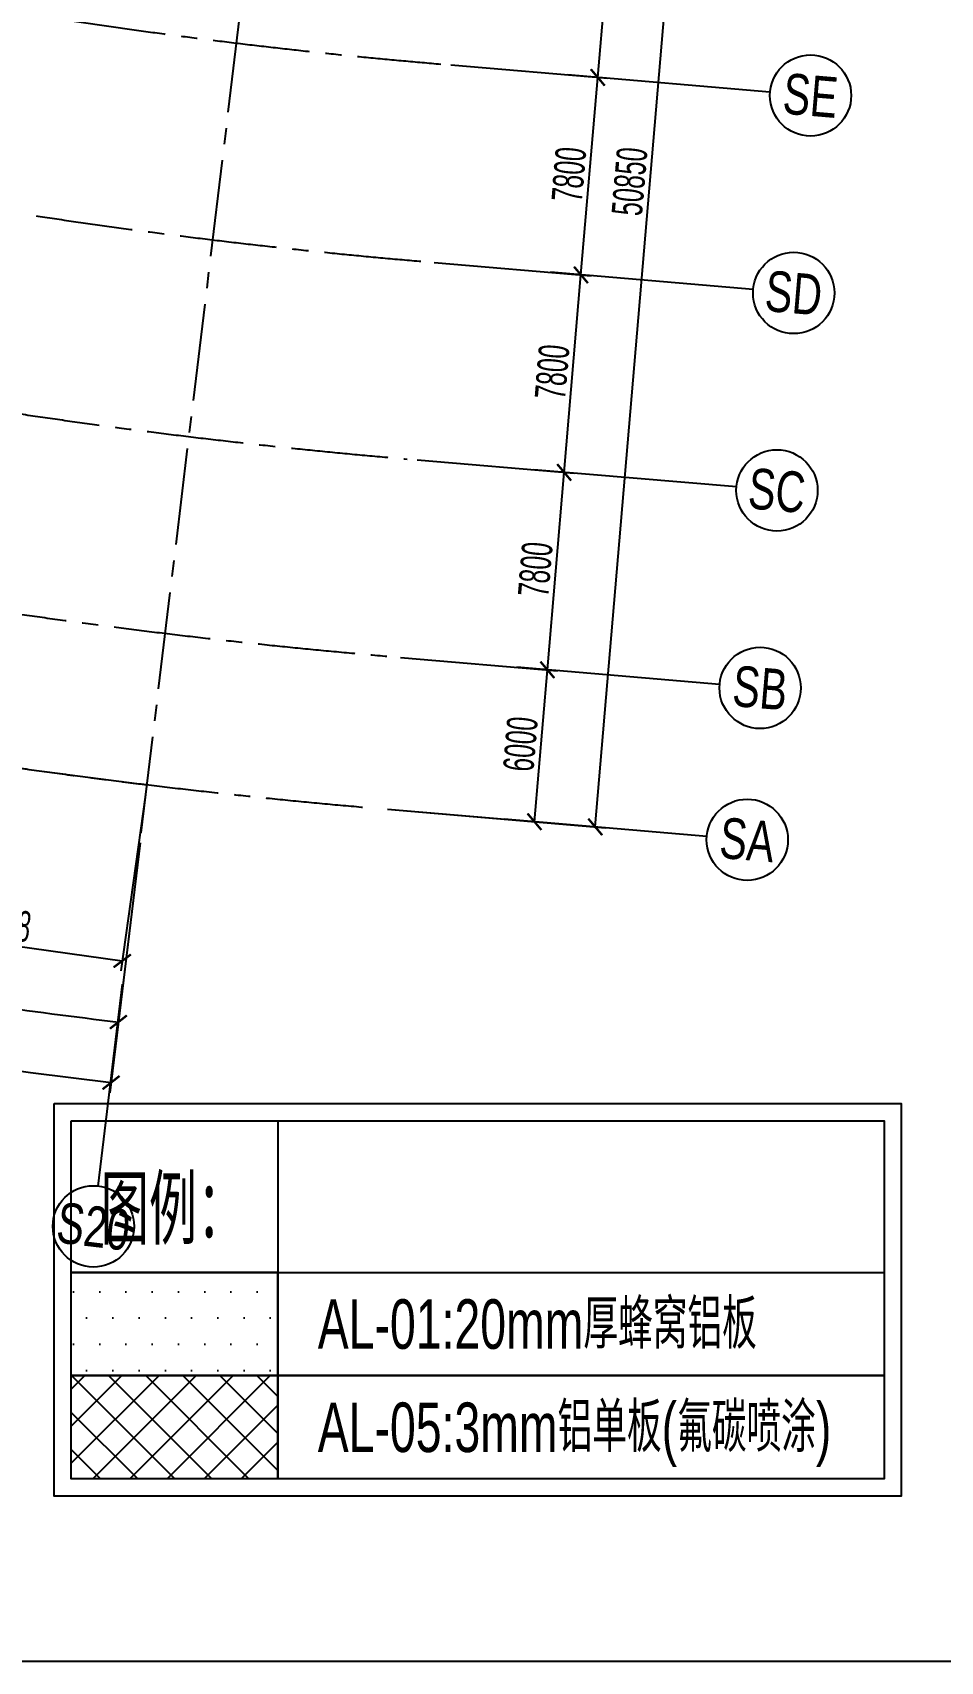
# Model space of a CAD drawing. Extents: x -668578 to 2331563, y -1202445 to 1620273.
# Drawn here: x 1403637 to 1439350, y -358 to 63750 of the extents above; entities that cross this region are included whole.
import ezdxf
from ezdxf.enums import TextEntityAlignment as Align

# ---------------------------------------------------------------- set-up
doc = ezdxf.new("R2010")
doc.units = 0
doc.linetypes.add('CENTER2', pattern=[28.575, 19.05, -3.175, 3.175, -3.175])
doc.layers.get('0').update_dxf_attribs({"color": 8})
doc.layers.get('Defpoints').update_dxf_attribs({"color": 8})
for name, color, linetype in [('#填充层', 8, 'Continuous'), ('#文字', 8, 'Continuous'), ('#标注', 8, 'Continuous'), ('#轴线', 8, 'CENTER2'), ('C-SHET-SHBD', 8, 'Continuous'), ('dim', 8, 'Continuous')]:
    doc.layers.add(name, color=color, linetype=linetype)
doc.styles.add('#文字', font='jrs.shx', dxfattribs={"width": 0.7, "bigfont": 'hztxt.shx'})
doc.styles.add('JHZX', font='jrs.shx', dxfattribs={"width": 0.6, "bigfont": 'jhz.shx'})
doc.styles.add('XD2008', font='xd-hzs.shx', dxfattribs={"width": 0.7, "bigfont": 'xd-hztxt.shx'})
doc.dimstyles.new('JZBZ-400', dxfattribs={"dimscale": 400, "dimtxt": 3, "dimasz": 1.5, "dimexe": 1, "dimexo": 1, "dimgap": 0.5, "dimtad": 1, "dimdec": 0, "dimdsep": 46, "dimtxsty": 'JHZX', "dimblk1": 'ARCHTICK', "dimblk2": 'ARCHTICK', "dimsah": 1, "dimcen": 0, "dimclrd": 1, "dimclre": 1, "dimclrt": 2, "dimazin": 2, "dimtfac": 1, "dimtdec": 0, "dimtix": 1, "dimtmove": 0, "dimatfit": 3, "dimfxl": 0, "dimtolj": 1, "dimlwd": -1, "dimlwe": -1, "dimarcsym": 0})

# ---------------------------------------------------------------- blocks, each defined once
blk = doc.blocks.new('_ARCHTICK')
at = {"color": 0, "linetype": 'ByBlock', "const_width": 0.15}
blk.add_lwpolyline([(-0.5, -0.5), (0.5, 0.5)], dxfattribs=at)
blk = doc.blocks.new('*D2939')
at = {"layer": '#标注', "ltscale": 300, "transparency": 16777216}
for p, q in [((-1773, -1481), (-9342, -7863)), ((165914, -92056), (164727, -101884))]:
    blk.add_line(p, q, dxfattribs=at)
blk.add_arc((197092, 166179), 269610, 220.13382, 263.11563, dxfattribs=at)
at = {"layer": 'Defpoints', "color": 0, "ltscale": 300, "transparency": 16777216}
for p in [(197092, 166179), (-1467, -1224), (40380, -53208), (165962, -91659)]:
    blk.add_point(p, dxfattribs=at)
at = {"layer": '#标注', "ltscale": 300, "transparency": 16777216, "xscale": 600, "yscale": 600, "zscale": 600}
for p, rotation in [((-9036, -7605), 130.1338192809485), ((164775, -101487), 353.1156299250187)]:
    blk.add_blockref('_ARCHTICK', p, dxfattribs=dict(at, rotation=rotation))
at = {"layer": '#标注', "ltscale": 300, "transparency": 16777216, "insert": (69342, -70334), "char_height": 1200, "attachment_point": 5, "rotation": 331.62472, "style": 'JHZX'}
blk.add_mtext('\\A1;42.98°', dxfattribs=at)
blk = doc.blocks.new('*D2966')
at = {"layer": '#标注', "ltscale": 300, "transparency": 16777216}
for p, q in [((155745, -90624), (154553, -98028)), ((165914, -92056), (165015, -99502))]:
    blk.add_line(p, q, dxfattribs=at)
blk.add_arc((197092, 166179), 267210, 260.85343, 263.11563, dxfattribs=at)
at = {"layer": 'Defpoints', "color": 0, "ltscale": 300, "transparency": 16777216}
for p in [(197092, 166179), (155808, -90229), (165962, -91659), (158092, -98170)]:
    blk.add_point(p, dxfattribs=at)
at = {"layer": '#标注', "ltscale": 300, "transparency": 16777216, "xscale": 600, "yscale": 600, "zscale": 600}
for p, rotation in [((154616, -97633), 170.8534291851971), ((165063, -99104), 353.1156299250185)]:
    blk.add_blockref('_ARCHTICK', p, dxfattribs=dict(at, rotation=rotation))
at = {"layer": '#标注', "ltscale": 300, "transparency": 16777216, "insert": (159944, -97628), "char_height": 1200, "attachment_point": 5, "rotation": 351.98453, "style": 'JHZX'}
blk.add_mtext('\\A1;2.26°', dxfattribs=at)
blk = doc.blocks.new('*D2975')
at = {"layer": '#标注', "ltscale": 300, "transparency": 16777216}
for p, q in [((179960, -40061), (188529, -40789)), ((183823, -91423), (188130, -40755)), ((175652, -90728), (184221, -91457))]:
    blk.add_line(p, q, dxfattribs=at)
at = {"layer": 'Defpoints', "color": 0, "ltscale": 300, "transparency": 16777216}
for p in [(179561, -40027), (188130, -40755), (175254, -90694)]:
    blk.add_point(p, dxfattribs=at)
at = {"layer": '#标注', "ltscale": 300, "transparency": 16777216, "xscale": 600, "yscale": 600, "zscale": 600}
for p, rotation in [((188130, -40755), 85.14058418481615), ((183823, -91423), 265.1405841848161)]:
    blk.add_blockref('_ARCHTICK', p, dxfattribs=dict(at, rotation=rotation))
at = {"layer": '#标注', "ltscale": 300, "transparency": 16777216, "insert": (185179, -66021), "char_height": 1200, "attachment_point": 5, "rotation": 85.14058, "style": 'JHZX'}
blk.add_mtext('\\A1;50850', dxfattribs=at)
blk = doc.blocks.new('*D2951')
at = {"layer": '#标注', "ltscale": 300, "transparency": 16777216}
for p, q in [((176160, -84750), (182338, -85275)), ((181431, -91219), (181940, -85241)), ((175652, -90728), (181830, -91253))]:
    blk.add_line(p, q, dxfattribs=at)
at = {"layer": 'Defpoints', "color": 0, "ltscale": 300, "transparency": 16777216}
for p in [(175762, -84716), (181940, -85241), (175254, -90694)]:
    blk.add_point(p, dxfattribs=at)
at = {"layer": '#标注', "ltscale": 300, "transparency": 16777216, "xscale": 600, "yscale": 600, "zscale": 600}
for p, rotation in [((181940, -85241), 85.14058418481497), ((181431, -91219), 265.1405841848149)]:
    blk.add_blockref('_ARCHTICK', p, dxfattribs=dict(at, rotation=rotation))
at = {"layer": '#标注', "ltscale": 300, "transparency": 16777216, "insert": (180888, -88162), "char_height": 1200, "attachment_point": 5, "rotation": 85.14058, "style": 'JHZX'}
blk.add_mtext('\\A1;6000', dxfattribs=at)
blk = doc.blocks.new('*D2952')
at = {"layer": '#标注', "ltscale": 300, "transparency": 16777216}
for p, q in [((176821, -76978), (182999, -77503)), ((181940, -85241), (182600, -77469)), ((176160, -84750), (182338, -85275))]:
    blk.add_line(p, q, dxfattribs=at)
at = {"layer": 'Defpoints', "color": 0, "ltscale": 300, "transparency": 16777216}
for p in [(176423, -76944), (182600, -77469), (175762, -84716)]:
    blk.add_point(p, dxfattribs=at)
at = {"layer": '#标注', "ltscale": 300, "transparency": 16777216, "xscale": 600, "yscale": 600, "zscale": 600}
for p, rotation in [((182600, -77469), 85.14058418481686), ((181940, -85241), 265.1405841848168)]:
    blk.add_blockref('_ARCHTICK', p, dxfattribs=dict(at, rotation=rotation))
at = {"layer": '#标注', "ltscale": 300, "transparency": 16777216, "insert": (181473, -81287), "char_height": 1200, "attachment_point": 5, "rotation": 85.14058, "style": 'JHZX'}
blk.add_mtext('\\A1;7800', dxfattribs=at)
blk = doc.blocks.new('*D2953')
at = {"layer": '#标注', "ltscale": 300, "transparency": 16777216}
for p, q in [((177482, -69206), (183660, -69731)), ((182600, -77469), (183261, -69697)), ((176821, -76978), (182999, -77503))]:
    blk.add_line(p, q, dxfattribs=at)
at = {"layer": 'Defpoints', "color": 0, "ltscale": 300, "transparency": 16777216}
for p in [(177083, -69172), (183261, -69697), (176423, -76944)]:
    blk.add_point(p, dxfattribs=at)
at = {"layer": '#标注', "ltscale": 300, "transparency": 16777216, "xscale": 600, "yscale": 600, "zscale": 600}
for p, rotation in [((183261, -69697), 85.1405841848153), ((182600, -77469), 265.1405841848153)]:
    blk.add_blockref('_ARCHTICK', p, dxfattribs=dict(at, rotation=rotation))
at = {"layer": '#标注', "ltscale": 300, "transparency": 16777216, "insert": (182134, -73515), "char_height": 1200, "attachment_point": 5, "rotation": 85.14058, "style": 'JHZX'}
blk.add_mtext('\\A1;7800', dxfattribs=at)
blk = doc.blocks.new('*D2954')
at = {"layer": '#标注', "ltscale": 300, "transparency": 16777216}
for p, q in [((178143, -61434), (184320, -61959)), ((183261, -69697), (183922, -61925)), ((177482, -69206), (183660, -69731))]:
    blk.add_line(p, q, dxfattribs=at)
at = {"layer": 'Defpoints', "color": 0, "ltscale": 300, "transparency": 16777216}
for p in [(177744, -61400), (183922, -61925), (177083, -69172)]:
    blk.add_point(p, dxfattribs=at)
at = {"layer": '#标注', "ltscale": 300, "transparency": 16777216, "xscale": 600, "yscale": 600, "zscale": 600}
for p, rotation in [((183922, -61925), 85.14058418481672), ((183261, -69697), 265.1405841848167)]:
    blk.add_blockref('_ARCHTICK', p, dxfattribs=dict(at, rotation=rotation))
at = {"layer": '#标注', "ltscale": 300, "transparency": 16777216, "insert": (182794, -65743), "char_height": 1200, "attachment_point": 5, "rotation": 85.14058, "style": 'JHZX'}
blk.add_mtext('\\A1;7800', dxfattribs=at)
blk = doc.blocks.new('*D2955')
at = {"layer": '#标注', "ltscale": 300, "transparency": 16777216}
for p, q in [((178803, -53662), (184981, -54187)), ((183922, -61925), (184583, -54153)), ((178143, -61434), (184320, -61959))]:
    blk.add_line(p, q, dxfattribs=at)
at = {"layer": 'Defpoints', "color": 0, "ltscale": 300, "transparency": 16777216}
for p in [(178405, -53628), (184583, -54153), (177744, -61400)]:
    blk.add_point(p, dxfattribs=at)
at = {"layer": '#标注', "ltscale": 300, "transparency": 16777216, "xscale": 600, "yscale": 600, "zscale": 600}
for p, rotation in [((184583, -54153), 85.14058418481656), ((183922, -61925), 265.1405841848165)]:
    blk.add_blockref('_ARCHTICK', p, dxfattribs=dict(at, rotation=rotation))
at = {"layer": '#标注', "ltscale": 300, "transparency": 16777216, "insert": (183455, -57971), "char_height": 1200, "attachment_point": 5, "rotation": 85.14058, "style": 'JHZX'}
blk.add_mtext('\\A1;7800', dxfattribs=at)
blk = doc.blocks.new('*U2924')
at = {"linetype": 'ByBlock'}
blk.add_line((0, -20), (0, 0), dxfattribs=at)
blk.add_circle((0, -24), 4, dxfattribs=at)
at = {"color": 253, "linetype": 'ByBlock', "style": 'JHZX', "width": 0.75}
blk.add_attdef('AXES', text='', height=4, dxfattribs=at).set_placement((0, -24), align=Align.MIDDLE_CENTER)
blk = doc.blocks.new('*U2976')
at = {"linetype": 'ByBlock'}
blk.add_line((20, 0), (0, 0), dxfattribs=at)
blk.add_circle((24, 0), 4, dxfattribs=at)
at = {"color": 253, "linetype": 'ByBlock', "style": 'JHZX', "width": 0.75}
blk.add_attdef('AXES', text='', height=4, dxfattribs=at).set_placement((24, 0), align=Align.MIDDLE_CENTER)
blk = doc.blocks.new('*D3016')
at = {"layer": '#标注', "transparency": 16777216}
for p, q in [((1554, -79823), (577, -86758)), ((11632, -81243), (10656, -88177)), ((633, -86362), (10712, -87781))]:
    blk.add_line(p, q, dxfattribs=at)
at = {"layer": 'Defpoints', "color": 0, "transparency": 16777216}
for p in [(1609, -79427), (11688, -80847), (10712, -87781)]:
    blk.add_point(p, dxfattribs=at)
at = {"layer": '#标注', "transparency": 16777216, "xscale": 600, "yscale": 600, "zscale": 600}
for p, rotation in [((633, -86362), 171.9845309758425), ((10712, -87781), 351.9845309758425)]:
    blk.add_blockref('_ARCHTICK', p, dxfattribs=dict(at, rotation=rotation))
at = {"layer": '#标注', "transparency": 16777216, "insert": (5784, -86279), "char_height": 1200, "attachment_point": 5, "rotation": 351.98453, "style": 'JHZX'}
blk.add_mtext('\\A1;10178', dxfattribs=at)
blk = doc.blocks.new('A3文本框')
at = {"layer": 'Defpoints', "ltscale": 500}
blk.add_lwpolyline([(10, -10), (-420, -10), (-420, 297), (10, 297)], close=True, dxfattribs=at)
at = {"layer": 'C-SHET-SHBD', "style": 'XD2008', "width": 0.7}
for tag, height, p in [('子项名称', 4.5, (-37.489, 35.412)), ('图名', 4.5, (-37.489, 24.269)), ('比例', 3, (-56.3, 8.255)), ('MQJD-01', 3, (-13.245, 2.272))]:
    blk.add_attdef(tag, text='', height=height, dxfattribs=at).set_placement(p, align=Align.CENTER)
blk = doc.blocks.new('A$C6289ba5d')
at = {"layer": '#填充层', "ltscale": 5}
h = blk.add_hatch(dxfattribs=at)
h.set_pattern_fill('DOTS', color=256, scale=650)
h.set_pattern_definition([(0, (-224599.7, 1474296.4), (515.9375, 1031.875), [0, -1031.875])])
h.paths.add_polyline_path([(-32653, 8802), (-24528, 8802), (-24528, 4740), (-32653, 4740)])
h = blk.add_hatch(dxfattribs=at)
h.set_pattern_fill('ANTOTI', color=256, scale=650)
h.set_pattern_definition([(45, (-224599.7, 1474296.4), (-729.6458, 729.6458), []), (135, (-224599.7, 1474296.4), (-729.6458, -729.6458), [])])
h.paths.add_polyline_path([(-32653, 4740), (-24528, 4740), (-24528, 677), (-32653, 677)])
at = {"layer": '#标注'}
for points in [[(-32653, 8802), (-24528, 8802), (-24528, 4740), (-32653, 4740)], [(-24528, 8802), (-677, 8802), (-677, 4740), (-24528, 4740)], [(-32653, 4740), (-24528, 4740), (-24528, 677), (-32653, 677)], [(-24528, 4740), (-677, 4740), (-677, 677), (-24528, 677)]]:
    blk.add_lwpolyline(points, close=True, dxfattribs=at)
at = {"color": 5}
for points in [[(-33330, 15446), (0, 15446), (0, 0), (-33330, 0)], [(-32653, 14769), (-24528, 14769), (-24528, 8802), (-32653, 8802)]]:
    blk.add_lwpolyline(points, close=True, dxfattribs=at)
at = {"color": 8}
blk.add_lwpolyline([(-32653, 14769), (-677, 14769), (-677, 677), (-32653, 677)], close=True, dxfattribs=at)
at = {"layer": '#文字', "style": '#文字', "width": 0.7}
blk.add_text('图例：', height=2708.3, dxfattribs=at).set_placement((-28650, 11384), align=Align.MIDDLE)
for s, p in [('AL-01:20mm厚蜂窝铝板', (-22958, 6771)), ('AL-05:3mm铝单板(氟碳喷涂)', (-22958, 2708))]:
    blk.add_text(s, height=1950, dxfattribs=at).set_placement(p, align=Align.MIDDLE_LEFT)
blk = doc.blocks.new('A$Caccc0cd0')
at = {"layer": '#标注'}
dim = blk.add_aligned_dim(p1=(1609.5, -79427.3), p2=(11688.1, -80846.5), distance=-7002.8, dimstyle='JZBZ-400', override={"dimclrd": 256, "dimclre": 256, "dimclrt": 256}, dxfattribs=at)
dim.commit()
dim.dimension.update_dxf_attribs({"geometry": '*D3016', "text_midpoint": (5783.9, -86279.1)})
blk = doc.blocks.new('DSGDFG')
at = {"layer": '#标注', "ltscale": 300}
blk.add_arc((197092.2, 166179.2), 257800, 220.136073, 263.11563, dxfattribs=at)
at = {"layer": '#轴线', "ltscale": 200}
blk.add_line((165961.8, -91657.8), (174377.5, -21954.5), dxfattribs=at)
for radius in [228400, 236200, 244000, 251800, 257800]:
    blk.add_arc((197092.2, 166179.2), radius, 218.438892, 265.140584, dxfattribs=at)
at = {"layer": '#标注', "ltscale": 300}
blk.add_blockref('A$Caccc0cd0', (154502.6, -8915.6), dxfattribs=at)
at = {"layer": '#标注', "xscale": 400, "yscale": 400, "rotation": 355.140584184863}
for p, values in [((182726.1, -61823.4), {'AXES': 'SE'}), ((182065.4, -69595.4), {'AXES': 'SD'}), ((181404.7, -77367.3), {'AXES': 'SC'}), ((180743.9, -85139.3), {'AXES': 'SB'}), ((180235.6, -91117.7), {'AXES': 'SA'})]:
    blk.add_blockref('*U2976', p, dxfattribs=at).add_auto_attribs(values)
at = {"layer": '#标注', "linetype": 'ByBlock', "xscale": 399.9999999999998, "yscale": 399.9999999999998, "rotation": 353.1435779431665}
blk.add_blockref('*U2924', (165229, -97613.7), dxfattribs=at).add_auto_attribs({'AXES': 'S20'})
at = {"layer": '#标注', "ltscale": 300}
for base, p1, picture, middle in [((40379.7, -53208.3), (-1467, -1223.5), '*D2939', (69341.6, -70334.5)), ((158091.9, -98169.6), (155808.5, -90228.8), '*D2966', (159943.8, -97628.3))]:
    dim = blk.add_angular_dim_3p(base=base, center=(197092.1, 166179.2), p1=p1, p2=(165961.7, -91658.5), dimstyle='JZBZ-400', override={"dimclrd": 256, "dimclre": 256, "dimclrt": 256}, dxfattribs=at)
    dim.commit()
    dim.dimension.update_dxf_attribs({"geometry": picture, "text_midpoint": middle})
for p1, p2, distance, picture, middle in [((175253.6, -90694.2), (179561.2, -40026.9), -8600, '*D2975', (185179.4, -66021.3)), ((177744.1, -61399.8), (178404.9, -53627.9), -6200, '*D2955', (183455.1, -57971.3)), ((177083.4, -69171.8), (177744.1, -61399.8), -6200, '*D2954', (182794.3, -65743.3)), ((176422.6, -76943.8), (177083.4, -69171.8), -6200, '*D2953', (182133.6, -73515.2)), ((175761.9, -84715.7), (176422.6, -76943.8), -6200, '*D2952', (181472.8, -81287.2)), ((175253.6, -90694.2), (175761.9, -84715.7), -6200, '*D2951', (180888.3, -88162.4))]:
    dim = blk.add_aligned_dim(p1=p1, p2=p2, distance=distance, dimstyle='JZBZ-400', override={"dimclrd": 256, "dimclre": 256, "dimclrt": 256}, dxfattribs=at)
    dim.commit()
    dim.dimension.update_dxf_attribs({"geometry": picture, "text_midpoint": middle})

msp = doc.modelspace()

# ---------------------------------------------------------------- block references
at = {"layer": '#标注'}
msp.add_blockref('DSGDFG', (1241948.9, 123910), dxfattribs=at)
at = {"layer": 'dim', "color": 0, "xscale": 650, "yscale": 650, "zscale": 650}
msp.add_blockref('A3文本框', (1486562.7, 6142.5), dxfattribs=at)
at = {"layer": 'dim', "ltscale": 300}
msp.add_blockref('A$C6289ba5d', (1437812.7, 6149.7), dxfattribs=at)

doc.saveas('drawing.dxf')
